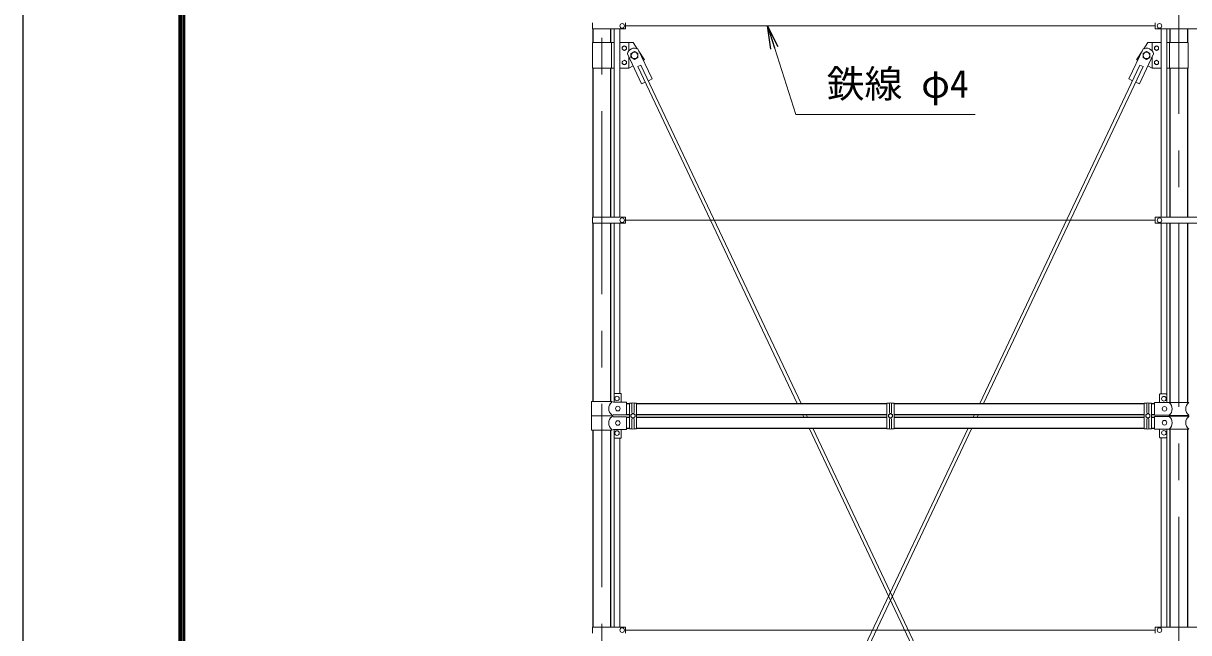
# Model space of a CAD drawing. Units: millimetres, scale not verified. Extents: x -8399 to 8401, y -5940 to 5940.
# Drawn here: x -8399 to -4360, y -457 to 1657 of the extents above; entities that cross this region are included whole.
import ezdxf
from ezdxf.enums import TextEntityAlignment as Align

# ---------------------------------------------------------------- set-up
doc = ezdxf.new("R2010")
doc.units = ezdxf.units.MM
doc.header["$LTSCALE"] = 20
doc.linetypes.add('USER1', pattern=[50.8, 31.75, -6.35, 6.35, -6.35])
for name, color, linetype, lineweight in [('0-1_D-STR1', 1, 'Continuous', 25), ('0-4_D-BMK', 2, 'USER1', 13), ('0-8_D-STR3', 3, 'Continuous', 13), ('0-9_D-STR-TXT', 7, 'Continuous', 13), ('0-E_D-TTL', 7, 'Continuous', 25)]:
    doc.layers.add(name, color=color, linetype=linetype, lineweight=lineweight)
doc.layers.add('0-6_0', color=7, linetype='Continuous')
doc.styles.add('ＭＳ ゴシック', font='')
doc.styles.get('ＭＳ ゴシック').set_extended_font_data('MS Gothic')

# ---------------------------------------------------------------- blocks, each defined once
blk = doc.blocks.new('_Open')
at = {"layer": '0-6_0'}
blk.add_line((-20, 3.333), (0, 0), dxfattribs=at)
blk.add_lwpolyline([(-20, -3.333), (0, 0), (-20, 0)], dxfattribs=at)

msp = doc.modelspace()

# ---------------------------------------------------------------- linework, layer by layer
at = {"layer": '0-1_D-STR1'}
for p, q in [((-6423.67, 1590.45), (-6423.67, 1636.95)), ((-6363.17, 1590.45), (-6363.17, 1636.95)), ((-4423.67, 1590.45), (-4423.67, 1637.15)), ((-4363.17, 1590.45), (-4363.17, 1637.15)), ((-6423.67, 983.95), (-6423.67, 1500.45)), ((-6363.17, 983.95), (-6363.17, 1500.45)), ((-4423.67, 983.75), (-4423.67, 1500.45)), ((-4363.17, 983.75), (-4363.17, 1500.45)), ((-6423.67, 345.45), (-6423.67, 962.95)), ((-6363.17, 345.45), (-6363.17, 962.95)), ((-4423.67, 342.05), (-4423.67, 963.15)), ((-4363.17, 342.05), (-4363.17, 963.15)), ((-6308.42, 338.55), (-6298.42, 338.55)), ((-6273.42, 338.55), (-5405.92, 338.55)), ((-5380.92, 338.55), (-4513.42, 338.55)), ((-4488.42, 338.55), (-4478.42, 338.55)), ((-6308.42, 300.45), (-6298.42, 300.45)), ((-6308.42, 290.45), (-6298.42, 290.45)), ((-6273.42, 300.45), (-5405.92, 300.45)), ((-6273.42, 290.45), (-5405.92, 290.45)), ((-5380.92, 300.45), (-4513.42, 300.45)), ((-5380.92, 290.45), (-4513.42, 290.45)), ((-4488.42, 300.45), (-4478.42, 300.45)), ((-4488.42, 290.45), (-4478.42, 290.45)), ((-4423.67, 293.85), (-4423.67, 297.05)), ((-4363.17, 293.85), (-4363.17, 297.05)), ((-6423.67, -437.05), (-6423.67, 245.45)), ((-6363.17, -437.05), (-6363.17, 245.45)), ((-6308.42, 252.35), (-6298.42, 252.35)), ((-6273.42, 252.35), (-5405.92, 252.35)), ((-5380.92, 252.35), (-4513.42, 252.35)), ((-4488.42, 252.35), (-4478.42, 252.35)), ((-4423.67, -437.25), (-4423.67, 248.85)), ((-4363.17, -437.25), (-4363.17, 248.85))]:
    msp.add_line(p, q, dxfattribs=at)
at = {"layer": '0-4_D-BMK'}
for p, q in [((-6393.42, 4400.45), (-6393.42, -3459.55)), ((-4393.42, 2993.15), (-4393.42, -3459.55)), ((-6393.42, 987.98), (-6393.42, 947.2))]:
    msp.add_line(p, q, dxfattribs=at)
at = {"layer": '0-8_D-STR3'}
for p, q in [((-6426.22, 1657.95), (-6426.22, 1636.95)), ((-6311.42, 1657.95), (-6311.42, 1636.95)), ((-4475.92, 1657.75), (-4475.92, 1637.15)), ((-6426.22, 1636.95), (-6311.42, 1636.95)), ((-6350.92, 983.95), (-6350.92, 1636.95)), ((-6331.92, 983.95), (-6331.92, 1636.95)), ((-4475.92, 1647.45), (-6311.42, 1647.45)), ((-4475.92, 1637.15), (-4310.92, 1637.15)), ((-4454.92, 1636.95), (-4454.92, 983.75)), ((-4435.92, 1636.95), (-4435.92, 983.75)), ((-6425.97, 1590.45), (-6425.97, 1500.45)), ((-6350.92, 1590.45), (-6425.97, 1590.45)), ((-6360.87, 1590.45), (-6360.87, 1500.45)), ((-6285.87, 1590.45), (-6331.92, 1590.45)), ((-6300.87, 1590.45), (-6300.87, 1560.45)), ((-6285.87, 1590.45), (-6271.26, 1568.53)), ((-4500.97, 1590.45), (-4515.59, 1568.53)), ((-4454.92, 1590.45), (-4500.97, 1590.45)), ((-4485.97, 1590.45), (-4485.97, 1560.45)), ((-4360.87, 1590.45), (-4435.92, 1590.45)), ((-4425.97, 1590.45), (-4425.97, 1500.45)), ((-4360.87, 1590.45), (-4360.87, 1500.45)), ((-6305.37, 1550.46), (-6256.18, 1446.51)), ((-6300.87, 1540.96), (-6300.87, 1500.45)), ((-6269.21, 1567.57), (-6220.03, 1463.61)), ((-4517.64, 1567.57), (-4566.82, 1463.61)), ((-4481.48, 1550.46), (-4530.66, 1446.51)), ((-4485.97, 1540.96), (-4485.97, 1500.45)), ((-6350.92, 1500.45), (-6425.97, 1500.45)), ((-6300.87, 1500.45), (-6331.92, 1500.45)), ((-6285.64, 1508.76), (-6300.87, 1500.45)), ((-6269.19, 1506.73), (-6258.34, 1511.86)), ((-6269.19, 1506.73), (-5716.47, 338.55)), ((-6258.34, 1511.86), (-5703.2, 338.55)), ((-4528.5, 1511.86), (-5083.65, 338.55)), ((-4517.66, 1506.73), (-5070.37, 338.55)), ((-4517.66, 1506.73), (-4528.5, 1511.86)), ((-4501.21, 1508.76), (-4485.97, 1500.45)), ((-4485.97, 1500.45), (-4454.92, 1500.45)), ((-4435.92, 1500.45), (-4360.87, 1500.45)), ((-6232.68, 1457.63), (-6220.03, 1463.61)), ((-4554.16, 1457.63), (-4566.82, 1463.61)), ((-6256.18, 1446.51), (-6243.53, 1452.49)), ((-4530.66, 1446.51), (-4543.32, 1452.49)), ((-6426.22, 983.95), (-6426.22, 962.95)), ((-6426.22, 983.95), (-6311.42, 983.95)), ((-6311.42, 983.95), (-6311.42, 962.95)), ((-4475.92, 973.45), (-6311.42, 973.45)), ((-4475.92, 983.75), (-4310.92, 983.75)), ((-4475.92, 983.75), (-4475.92, 963.15)), ((-6426.22, 962.95), (-6311.42, 962.95)), ((-6350.92, 371.78), (-6350.92, 962.95)), ((-6331.92, 372.45), (-6331.92, 962.95)), ((-4475.92, 963.15), (-4310.92, 963.15)), ((-4454.92, 371.55), (-4454.92, 963.15)), ((-4435.92, 370.88), (-4435.92, 963.15)), ((-6351.42, 370.45), (-6351.42, 342.45)), ((-6349.42, 372.45), (-6328.42, 372.45)), ((-6326.42, 370.45), (-6326.42, 342.45)), ((-4460.42, 341.55), (-4460.42, 369.55)), ((-4437.42, 371.55), (-4458.42, 371.55)), ((-4435.42, 341.55), (-4435.42, 369.55)), ((-6429.52, 345.45), (-6359.62, 345.45)), ((-6429.52, 345.45), (-6429.52, 295.45)), ((-6353.62, 342.45), (-6359.62, 345.45)), ((-6353.62, 342.45), (-6308.42, 342.45)), ((-6308.42, 298.45), (-6308.42, 342.45)), ((-6298.42, 339.82), (-6289.42, 339.82)), ((-6289.42, 339.82), (-6289.42, 307.45)), ((-6282.42, 339.82), (-6282.42, 307.45)), ((-5396.92, 339.82), (-5396.92, 307.45)), ((-5380.92, 339.82), (-5389.92, 339.82)), ((-5389.92, 339.82), (-5389.92, 307.45)), ((-4504.42, 339.82), (-4504.42, 307.45)), ((-4488.42, 339.82), (-4497.42, 339.82)), ((-4497.42, 339.82), (-4497.42, 307.45)), ((-4478.42, 341.55), (-4427.22, 341.55)), ((-4478.42, 297.55), (-4478.42, 341.55)), ((-4427.22, 342.05), (-4428.22, 341.55)), ((-4427.22, 342.05), (-4359.62, 342.05)), ((-6429.52, 295.45), (-6359.62, 295.45)), ((-6429.52, 295.45), (-6359.62, 295.45)), ((-6429.52, 245.45), (-6429.52, 295.45)), ((-6353.62, 298.45), (-6359.62, 295.45)), ((-6353.62, 292.45), (-6359.62, 295.45)), ((-6353.62, 298.45), (-6308.42, 298.45)), ((-6353.62, 292.45), (-6308.42, 292.45)), ((-6308.42, 292.45), (-6308.42, 248.45)), ((-6289.42, 250.56), (-6289.42, 283.45)), ((-6282.42, 250.56), (-6282.42, 283.45)), ((-5698.45, 300.45), (-5693.72, 290.45)), ((-5685.17, 300.45), (-5680.44, 290.45)), ((-5396.92, 250.56), (-5396.92, 283.45)), ((-5389.92, 250.56), (-5389.92, 283.45)), ((-5101.67, 300.45), (-5106.4, 290.45)), ((-5088.4, 300.45), (-5093.13, 290.45)), ((-4504.42, 250.56), (-4504.42, 283.45)), ((-4497.42, 250.56), (-4497.42, 283.45)), ((-4478.42, 297.55), (-4427.22, 297.55)), ((-4478.42, 293.35), (-4427.22, 293.35)), ((-4478.42, 293.35), (-4478.42, 249.35)), ((-4427.22, 297.05), (-4428.22, 297.55)), ((-4427.22, 293.85), (-4428.22, 293.35)), ((-6429.52, 245.45), (-6359.62, 245.45)), ((-6353.62, 248.45), (-6359.62, 245.45)), ((-6353.62, 248.45), (-6308.42, 248.45)), ((-6351.42, 220.45), (-6351.42, 248.45)), ((-6326.42, 220.45), (-6326.42, 248.45)), ((-5124.43, 252.35), (-5794.46, -1163.76)), ((-5111.16, 252.35), (-5783.61, -1168.89)), ((-5675.69, 252.35), (-5003.24, -1168.89)), ((-5662.41, 252.35), (-4992.39, -1163.76)), ((-4478.42, 249.35), (-4427.22, 249.35)), ((-4460.42, 249.35), (-4460.42, 221.35)), ((-4435.42, 249.35), (-4435.42, 221.35)), ((-4427.22, 248.85), (-4428.22, 249.35)), ((-4427.22, 248.85), (-4359.62, 248.85)), ((-6350.92, -437.05), (-6350.92, 219.13)), ((-6349.42, 218.45), (-6328.42, 218.45)), ((-6331.92, -437.05), (-6331.92, 218.45)), ((-4437.42, 219.35), (-4458.42, 219.35)), ((-4454.92, -437.25), (-4454.92, 219.35)), ((-4435.92, -437.25), (-4435.92, 220.03)), ((-6426.22, -437.05), (-6426.22, -458.05)), ((-6426.22, -437.05), (-6311.42, -437.05)), ((-6311.42, -437.05), (-6311.42, -458.05)), ((-4475.92, -437.25), (-4310.92, -437.25)), ((-4475.92, -437.25), (-4475.92, -457.85)), ((-4475.92, -447.55), (-6311.42, -447.55))]:
    msp.add_line(p, q, dxfattribs=at)
for points in [[(-6315.87, 1578.55), (-6322.89, 1574.5), (-6322.89, 1566.4), (-6315.87, 1562.35), (-6308.86, 1566.4), (-6308.86, 1574.5)], [(-4470.97, 1578.55), (-4463.96, 1574.5), (-4463.96, 1566.4), (-4470.97, 1562.35), (-4477.99, 1566.4), (-4477.99, 1574.5)], [(-6280.87, 1559.31), (-6292.87, 1552.38), (-6292.87, 1538.52), (-6280.87, 1531.6), (-6268.87, 1538.52), (-6268.87, 1552.38)], [(-4505.97, 1559.31), (-4493.97, 1552.38), (-4493.97, 1538.52), (-4505.97, 1531.6), (-4517.97, 1538.52), (-4517.97, 1552.38)], [(-6315.87, 1512.35), (-6322.89, 1516.4), (-6322.89, 1524.5), (-6315.87, 1528.55), (-6308.86, 1524.5), (-6308.86, 1516.4)], [(-4470.97, 1512.35), (-4463.96, 1516.4), (-4463.96, 1524.5), (-4470.97, 1528.55), (-4477.99, 1524.5), (-4477.99, 1516.4)], [(-6285.92, 287.35), (-6292.94, 291.4), (-6292.94, 299.5), (-6285.92, 303.55), (-6278.91, 299.5), (-6278.91, 291.4)], [(-5393.42, 287.35), (-5386.41, 291.4), (-5386.41, 299.5), (-5393.42, 303.55), (-5400.44, 299.5), (-5400.44, 291.4)], [(-4500.92, 287.35), (-4493.91, 291.4), (-4493.91, 299.5), (-4500.92, 303.55), (-4507.94, 299.5), (-4507.94, 291.4)]]:
    msp.add_lwpolyline(points, close=True, dxfattribs=at)
for points in [[(-6265.77, 1560.31), (-6245.87, 1530.45), (-6250.46, 1527.95)], [(-4521.07, 1560.31), (-4540.97, 1530.45), (-4536.38, 1527.95)], [(-6289.42, 250.56), (-6298.42, 250.56), (-6298.42, 339.82)], [(-6282.42, 339.82), (-6273.42, 339.82), (-6273.42, 250.56), (-6282.42, 250.56)], [(-5396.92, 339.82), (-5405.92, 339.82), (-5405.92, 250.56), (-5396.92, 250.56)], [(-5389.92, 250.56), (-5380.92, 250.56), (-5380.92, 339.82)], [(-4504.42, 339.82), (-4513.42, 339.82), (-4513.42, 250.56), (-4504.42, 250.56)], [(-4497.42, 250.56), (-4488.42, 250.56), (-4488.42, 339.82)], [(-4427.22, 297.05), (-4359.62, 297.05), (-4358.62, 297.55)], [(-4427.22, 293.85), (-4359.62, 293.85), (-4358.62, 293.35)]]:
    msp.add_lwpolyline(points, dxfattribs=at)
for centre, radius in [((-6323.42, 1647.45), 8), ((-4460.92, 1647.45), 8), ((-6315.87, 1570.45), 7.03), ((-4470.97, 1570.45), 7.03), ((-6280.87, 1545.45), 11.5), ((-4505.97, 1545.45), 11.5), ((-6315.87, 1520.45), 7.03), ((-4470.97, 1520.45), 7.03), ((-6323.42, 973.45), 8), ((-4460.92, 973.45), 8), ((-6341.42, 355.45), 8), ((-6338.42, 320.45), 8), ((-4445.42, 354.55), 8), ((-4443.42, 319.55), 8), ((-6285.92, 295.45), 7.03), ((-5393.42, 295.45), 7.03), ((-4500.92, 295.45), 7.03), ((-6341.42, 235.45), 8), ((-6338.42, 270.45), 8), ((-4445.42, 236.35), 8), ((-4443.42, 271.35), 8), ((-6323.42, -447.55), 8), ((-4460.92, -447.55), 8)]:
    msp.add_circle(centre, radius, dxfattribs=at)
for centre, radius, start, end in [((-6280.87, 1545.45), 25, 62.19074, 168.45095), ((-4505.97, 1545.45), 25, 11.54905, 117.80926), ((-6349.42, 370.45), 2, 90, 180), ((-6328.42, 370.45), 2, 0, 90), ((-4458.42, 369.55), 2, 90, 180), ((-4437.42, 369.55), 2, 0, 90), ((-6341.04, 320.45), 28.8, 130.19176, 229.80824), ((-6285.92, 334.2), 6.62, 58.10921, 121.89079), ((-5393.42, 334.2), 6.62, 58.10921, 121.89079), ((-4500.92, 334.2), 6.62, 58.10921, 121.89079), ((-4445.81, 319.55), 28.8, 310.19176, 49.80824), ((-4341.04, 319.55), 28.8, 130.19176, 229.80824), ((-6341.04, 270.45), 28.8, 130.19176, 229.80824), ((-6285.92, 307.45), 3.5, 180, 0), ((-6285.92, 283.45), 3.5, 0, 180), ((-5393.42, 307.45), 3.5, 180, 0), ((-5393.42, 283.45), 3.5, 0, 180), ((-4500.92, 307.45), 3.5, 180, 0), ((-4500.92, 283.45), 3.5, 0, 180), ((-4445.81, 271.35), 28.8, 310.19176, 49.80824), ((-4341.04, 271.35), 28.8, 130.19176, 229.80824), ((-6285.92, 256.19), 6.62, 238.10921, 301.89079), ((-5393.42, 256.19), 6.62, 238.10921, 301.89079), ((-4500.92, 256.19), 6.62, 238.10921, 301.89079), ((-6349.42, 220.45), 2, 180, 270), ((-6328.42, 220.45), 2, 270, 0), ((-4458.42, 221.35), 2, 180, 270), ((-4437.42, 221.35), 2, 270, 0)]:
    msp.add_arc(centre, radius, start, end, dxfattribs=at)
at = {"layer": '0-9_D-STR-TXT'}
msp.add_lwpolyline([(-5099.36, 1340.19), (-5722.02, 1340.19), (-5818.81, 1645.55)], dxfattribs=at)
at = {"layer": '0-E_D-TTL', "color": 2}
msp.add_lwpolyline([(-8399.36, 5940.45), (8400.64, 5940.45), (8400.64, -5939.55), (-8399.36, -5939.55)], close=True, dxfattribs=at)
at = {"layer": '0-E_D-TTL'}
for points in [[(-7859.36, 5500.45), (7860.64, 5500.45), (7860.64, -5499.55), (-7859.36, -5499.55)], [(-7854.36, 5495.45), (7855.64, 5495.45), (7855.64, -5494.55), (-7854.36, -5494.55)], [(-7849.36, 5490.45), (7850.64, 5490.45), (7850.64, -5489.55), (-7849.36, -5489.55)], [(-7844.36, 5485.45), (7845.64, 5485.45), (7845.64, -5484.55), (-7844.36, -5484.55)], [(-7839.36, 5480.45), (7840.64, 5480.45), (7840.64, -5479.55), (-7839.36, -5479.55)]]:
    msp.add_lwpolyline(points, close=True, dxfattribs=at)

# ---------------------------------------------------------------- block references
at = {"layer": '0-9_D-STR-TXT', "xscale": 4, "yscale": 4, "rotation": 107.58773}
msp.add_blockref('_Open', (-5819.42, 1647.45), dxfattribs=at)

# ---------------------------------------------------------------- texts
at = {"layer": '0-9_D-STR-TXT', "style": 'ＭＳ ゴシック'}
msp.add_text('鉄線 φ4', height=96.19, dxfattribs=at).set_placement((-5614.59, 1369.93), align=Align.BOTTOM_LEFT)

doc.saveas('drawing.dxf')
